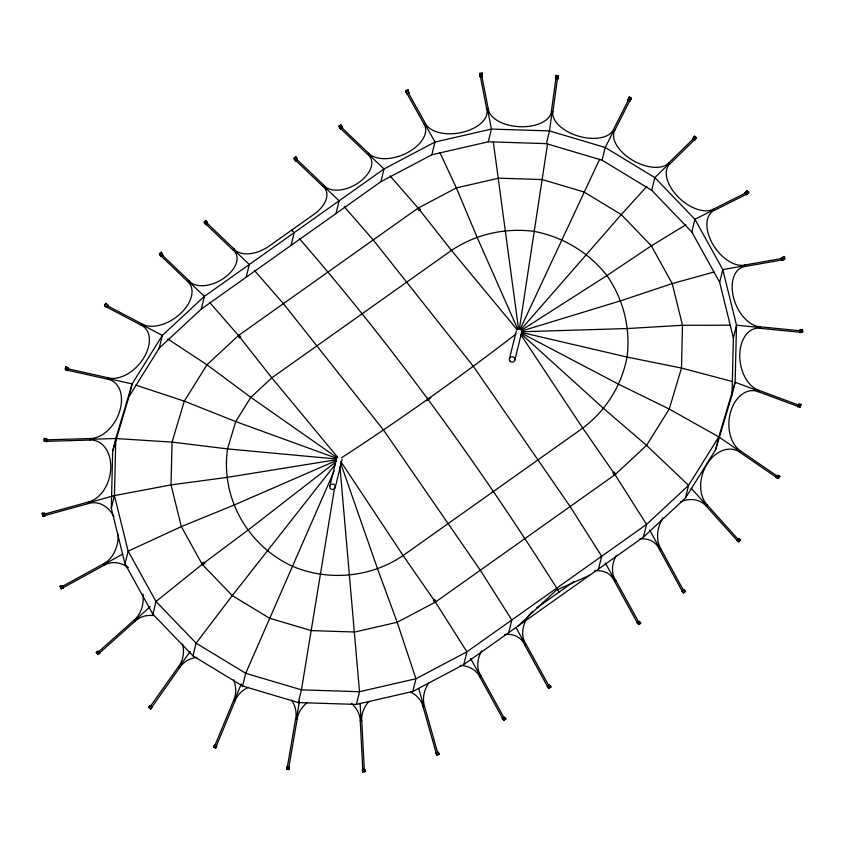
<?xml version="1.0" encoding="UTF-8"?>
<svg xmlns="http://www.w3.org/2000/svg" width="845" height="845" viewBox="0 0 845 845"><rect width="100%" height="100%" fill="white"/><g stroke="black" fill="none" stroke-linecap="round" stroke-linejoin="round"><path stroke-width="1.27" d="M113.969 516.791A31.645 23.861 87.9 0 0 88.556 503.504L88.387 501.993A31.645 22.773 -77 0 0 110.779 467.718A31.645 22.773 -77 0 0 89.866 440.055L90.109 438.555A31.645 21.632 -62.6 0 0 119.8 410.828A31.645 21.632 -62.6 0 0 107.854 379.247L108.477 377.863A31.645 20.502 -48.8 0 0 143.513 358.301A31.645 20.502 -48.8 0 0 141.273 325.23L142.245 324.058A31.645 19.467 -35.4 0 0 180.312 313.727A31.645 19.467 -35.4 0 0 187.865 281.681L188.435 281.153L204.374 296.373L201.247 309.09L159.219 348.129L129.01 396.611L112.67 451.241L111.308 508.299L125.018 563.89L152.882 614.22L192.977 655.878L242.578 686.013L298.317 702.565L356.389 704.424L412.825 691.453L463.799 664.529L643.446 537.114L685.464 498.085L715.673 449.603L732.023 394.974L735.139 382.257L736.502 325.198L722.792 269.608L694.928 219.277L654.833 177.619L605.231 147.484L549.493 130.922L491.42 129.074L434.985 142.044L384.01 168.968L204.374 296.373L162.346 335.412L132.137 383.894L115.797 438.523L112.67 451.241M111.308 508.299L114.434 495.582L115.797 438.523L172.053 442.115L227.537 448.896L335.94 458.951L337.261 456.818M336.542 461.391L335.94 458.951M643.446 537.114L646.562 524.407L615.044 474.679L582.744 428.13L520.847 334.736C524.407 332.36 520.235 326.825 516.908 329.402M732.023 394.974L733.375 337.916L736.502 325.198L760.215 327.554L760.204 328.314A31.645 20.914 81.5 0 0 739.766 354.657A31.645 20.914 81.5 0 0 758.726 390.263L758.483 391.763A31.645 22.065 -84.5 0 0 730.745 411.547A31.645 22.065 -84.5 0 0 740.738 451.072L740.114 452.455A31.645 23.195 -69.9 0 0 707.033 464.074A31.645 23.195 -69.9 0 0 707.318 505.088L706.346 506.261A31.645 24.23 -54.4 0 0 680.721 501.782M479.802 74.497L479.897 73.293L482.104 73.071L482.252 76.494L480.044 76.705L479.802 74.497L482.02 74.286L482.104 73.071M480.044 76.705L479.897 73.293M555.852 78.891L551.384 111.392A31.645 17.544 3.4 0 1 520.362 126.729A31.645 17.544 3.4 0 1 488.347 109.385L486.815 109.533A31.645 17.935 -9.4 0 1 462.035 132.39A31.645 17.935 -9.4 0 1 425.531 123.623L424.095 124.152A31.645 18.59 -22.3 0 1 407.322 152.713A31.645 18.59 -22.3 0 1 368.758 153.378L368.071 153.748L384.01 168.968L380.894 181.686L201.247 309.09M760.215 327.554L760.035 326.804A31.645 19.836 68 0 1 733.471 297.282A31.645 19.836 68 0 1 745.142 266.45L744.582 265.034A31.645 18.886 54.8 0 1 712.293 243.318A31.645 18.886 54.8 0 1 714.342 210.384L713.433 209.148A31.645 18.146 41.8 0 1 677.679 196.462A31.645 18.146 41.8 0 1 669.905 163.93L668.701 162.958A31.645 17.65 29 0 1 631.986 159.895A31.645 17.65 29 0 1 614.843 130.246L613.428 129.623A31.645 17.449 16.2 0 1 578.329 136.108A31.645 17.449 16.2 0 1 552.915 111.646L551.384 111.392L552.165 111.424L549.493 130.922L546.366 143.639L488.304 141.791L431.858 154.762L380.894 181.686M557.373 79.134L552.915 111.646L552.165 111.424M547.581 143.724L519.39 328.832M555.63 78.279L556.105 75.437L558.302 75.796L557.827 78.638M44.331 438.418L44.405 441.301L46.644 441.66L46.982 439.506L46.507 438.692L44.331 438.418L44.405 441.301M289.243 767.302L288.832 769.563L286.656 769.193L286.973 767.017L289.243 767.302L288.853 769.541L286.624 769.214L287.046 766.943M555.514 78.838L555.788 77.486L557.985 77.846L557.711 79.187L555.514 78.838L556.105 75.437M557.711 79.187L558.302 75.796M797.701 406.709L798.874 403.942L801.018 404.364L799.94 407.068L797.701 406.709L798.525 406.107M799.94 407.068L801.018 404.364M800.194 406.878L800.532 404.723L798.388 404.301M334.662 487.428L301.443 689.858L298.317 702.565M287.311 767.08L295.676 718.672A31.645 26.248 17.4 0 0 291.62 700.156M307.242 702.691A31.645 26.153 -1.7 0 0 297.208 718.915L295.676 718.672L296.426 718.894L299.479 701.223M288.842 767.323L297.208 718.915L296.426 718.894M129.01 396.611L132.137 383.894L108.065 378.518M159.219 348.129L162.346 335.412L141.685 324.575M125.018 563.89L128.144 551.172L114.434 495.582L88.376 502.764M152.882 614.22L155.998 601.503L202.208 564.354L247.648 530.385L335.507 462.194M246.159 277.245L249.286 264.527L233.336 249.296M291.071 245.388L294.187 232.671L291.588 230.189M192.977 655.878L196.103 643.161L232.29 595.598L335.528 464.095M335.983 213.531L339.099 200.825L323.16 185.594M242.578 686.013L245.705 673.296L334.187 470.918M329.772 486.371L336.954 457.124M335.275 487.259L342.14 459.279M431.858 154.762L434.985 142.044L424.781 123.792M488.304 141.791L491.42 129.074L487.565 109.354M356.389 704.424L359.516 691.706L339.933 466.683M412.825 691.453L415.951 678.736L397.182 622.279L377.62 569.002L340.873 463.789M509.419 358.956L516.284 330.986M514.911 359.843L522.094 330.596M463.799 664.529L466.915 651.812L646.562 524.407L688.59 485.368L718.799 436.886L735.139 382.257L758.704 391.024M733.375 337.916L719.665 282.325L691.812 231.984L651.717 190.336L602.105 160.201L605.231 147.484L614.178 129.845M508.711 632.673L511.827 619.955L480.319 570.238L383.545 430.052L283.402 303.661L254.398 270.4M651.717 190.336L654.833 177.619L669.367 163.37M598.535 568.97L601.651 556.253L570.132 506.525L473.369 366.35L373.226 239.948L344.221 206.687M691.812 231.984L694.928 219.277L713.972 209.708M719.665 282.325L722.792 269.608L744.963 265.71M685.464 498.085L688.59 485.368L646.562 445.399L603.763 408.61L521.481 334.155M715.673 449.603L718.799 436.886L669.219 409.043L618.867 384.369L521.935 333.426M628.025 100.08L629.335 96.89L631.373 97.798L630.972 98.96L630.064 100.977L628.025 100.08L629.335 96.89M630.064 100.977L630.507 99.689L628.469 98.78M214.936 745.364L233.748 700.072A31.645 26.037 36.3 0 0 233.569 679.781M248.462 687.344A31.645 26.248 17.4 0 0 235.163 700.695L234.414 700.473L241.29 683.932M216.352 745.998L235.163 700.695L233.748 700.072L234.414 700.473M214.535 745.11C212.739 750.518 214.25 742.332 216.626 746.082L215.75 748.152L213.627 747.138L214.588 745.184M66.058 366.804L65.149 368.8L65.54 369.666L67.6 370.585L68.498 368.589L68.075 367.617L66.058 366.804L68.498 368.589M65.54 369.666L66.438 367.681M776.185 477.615L777.865 475.186L779.851 476.147L778.256 478.534L776.185 477.615L776.956 477.171M778.256 478.534L779.851 476.147M778.488 478.397L779.386 476.4L777.4 475.439M520.224 329.085L599.654 159.198M692.646 139.002L694.59 136.193L696.322 137.587L695.794 138.664L694.379 140.386L692.646 139.002L694.59 136.193M694.379 140.386L696.322 137.587M628.342 100.217L613.428 129.623L614.843 130.246L629.747 100.84M744.963 192.935L747.424 190.664L748.733 192.449L748.1 193.42L746.272 194.709L744.963 192.935L747.424 190.664M746.272 194.709L748.733 192.449M150.579 706.04L178.686 666.388A31.645 25.551 54.5 0 0 182.689 644.048M196.769 657.431A31.645 26.037 36.3 0 0 179.89 667.349L179.225 666.948L190.231 651.432M151.804 707.001L150.621 708.934L179.89 667.349L178.686 666.388L179.225 666.948M150.304 705.828C146.988 710.328 150.389 702.871 152.047 707.212M148.815 707.476L150.209 705.744M150.547 708.87L151.942 707.128M104.558 305.013L105.952 303.323L107.674 304.622L108.012 305.742L106.618 307.432L104.558 305.013L106.618 307.432M104.854 306.017L106.248 304.327L105.952 303.323M736.671 540.473L738.752 538.487L740.442 539.923L739.048 541.613L736.671 540.473L737.358 540.177L739.048 541.613M738.435 541.877L740.04 540.103L738.35 538.656M781.414 258.221L784.234 256.595L785.037 258.644L784.329 259.478L782.216 260.26L781.414 258.221L784.234 256.595M782.216 260.26L784.572 259.193L783.769 257.144L781.741 257.831M520.974 329.539L621.255 214.588L646.879 186.375M692.911 139.214L668.701 162.958L669.905 163.93L694.115 140.175M799.528 330.395L802.507 329.487L802.75 331.662L802.011 332.349L799.761 332.571L799.528 330.395L802.507 329.487M799.761 332.571L802.75 331.662M517.689 626.303L556.221 590.222L589.546 575.339M209.486 302.246L238.491 335.507L206.972 364.786L184.316 401.143L172.053 442.115L171.039 484.914L181.326 526.604L202.208 564.354L232.29 595.598L269.492 618.202L311.298 630.613L354.847 632.007L397.182 622.279L435.407 602.084L466.915 651.812L415.951 678.736L359.516 691.706L301.443 689.858L245.705 673.296L196.103 643.161L155.998 601.503L128.144 551.172L181.326 526.604L233.716 505.215L336.12 460.641M615.044 474.679L646.562 445.399L669.219 409.043L681.482 368.061L682.496 325.272L672.219 283.582L651.326 245.832L621.255 214.588L584.043 191.984L542.236 179.562L498.687 178.179L456.363 187.907L418.138 208.102L389.989 175.813M639.422 539.036A27.177 21.283 -46.3 0 1 659.533 549.609L660.727 548.637A31.645 24.23 -54.4 0 1 662.85 517.837M98.611 651.77L134.249 619.934A31.645 24.801 71.7 0 0 142.995 593.972M153.389 615.614A31.645 25.551 54.5 0 0 135.158 621.17L134.619 620.61L150.167 606.721M99.52 653.005L135.158 621.17L134.249 619.934L134.619 620.61M203.814 562.105L201.754 563.731L202.673 564.978L204.733 563.351M426.588 400.762L430.876 397.741M515.83 334.197C459.268 377.557 401.206 419.004 341.443 457.832M97.904 654.569L96.267 652.498L98.052 651.168L99.721 653.28L97.576 654.273L99.721 653.28M96.478 652.689L98.263 651.358M97.788 654.463L99.573 653.143M161.237 252.232L159.441 253.5L159.631 254.609L160.962 256.415L162.758 255.137L161.237 252.232L162.758 255.137M206.011 220.471L204.215 221.749L204.405 222.858L205.736 224.664L207.532 223.386L206.011 220.471L207.532 223.386M294.039 158.047L295.834 156.769L297.144 158.448L297.355 159.684L295.56 160.951L294.039 158.047L295.349 159.716M339.088 126.095L340.884 124.817L342.193 126.496L342.405 127.732L340.609 129L339.088 126.095L340.609 129M159.631 254.609L161.427 253.342M204.405 222.858L206.201 221.58M294.229 159.145L296.025 157.878L295.834 156.769M339.278 127.204L341.074 125.926L340.884 124.817M342.13 127.922L368.695 153.304L367.448 154.191A27.177 16.404 -28.8 0 1 358.956 182.404A27.177 16.404 -28.8 0 1 323.793 185.15L322.536 186.037A27.177 16.404 -28.8 0 1 314.044 214.26L269.132 246.106A27.177 16.404 -28.8 0 1 233.97 248.852L232.713 249.75A27.177 16.404 -28.8 0 1 224.221 277.963A27.177 16.404 -28.8 0 1 189.058 280.709L187.812 281.596L161.237 256.225M98.411 651.495L96.267 652.498M536.512 608.083L573.935 581.54M481.629 650.946A27.177 21.283 -46.3 0 0 481.143 676.127L479.897 677.014L502.553 718.282M504.687 634.595A27.177 21.283 -46.3 0 1 524.798 645.168L526.055 644.281A27.177 21.283 -46.3 0 1 532.667 611.252M594.51 570.893A27.177 21.283 -46.3 0 1 614.621 581.466L615.878 580.568A27.177 21.283 -46.3 0 1 616.364 555.387M502.279 718.482L504.116 720.12L502.279 718.482L504.307 717.13L505.585 718.958M549.165 688.168L547.328 686.531L549.683 685.073L550.961 686.9L548.838 688.274L547.56 686.457M638.989 624.466L637.151 622.828L639.507 621.371L640.785 623.188L638.662 624.571L637.384 622.744M639.507 621.371L637.151 622.828M503.609 720.289L505.912 718.841L504.074 717.204L505.416 719.01M548.659 688.337L550.961 686.9M638.482 624.635L640.785 623.188M505.912 718.841L503.789 720.225L502.511 718.408M681.799 591.151L684.165 589.704L685.432 591.532L683.637 592.799L681.799 591.151L683.637 592.799M683.13 592.958L685.105 591.637L683.837 589.81M745.258 192.491L747.001 191.308L748.321 193.082L746.568 194.265M521.576 330.163L606.932 275.565L651.326 245.832L685.992 224.717M62.593 586.261L103.449 563.858A31.645 23.861 87.9 0 0 118.258 534.177M128.461 567.703A31.645 24.801 71.7 0 0 104.009 565.284L103.629 564.608L122.578 554.225M63.143 587.676L104.009 565.284L103.449 563.858L103.629 564.608M410.575 692.023A31.645 25.762 -20.2 0 1 423.06 706.695L424.496 706.166A31.645 25.107 -37.8 0 1 428.816 682.675M745.163 193.209L713.433 209.148L714.342 210.384L746.072 194.445M740.442 539.923L738.076 538.783M59.963 586.303L62.023 585.469L62.467 585.944L63.269 587.993L61.157 588.775L59.963 586.303L62.467 585.944M62.287 585.754L60.227 586.578L61.157 588.775M60.766 588.342L62.826 587.507L63.269 587.993M61.03 588.627L63.09 587.793M407.924 89.728L405.853 90.499L405.906 91.682L406.72 93.763L408.8 92.992L407.924 89.728L408.8 92.992M405.906 91.682L407.987 90.911M435.851 753.138L438.333 752.261L439.104 754.342L436.664 755.208L436.263 753.032M547.328 686.531L547.887 686.341M685.432 591.532L683.605 589.884M521.988 330.913L620.864 300.736L672.219 283.582L713.94 272.058M44.965 513.971L88.387 501.993L88.556 503.504L45.123 515.482M362.431 769.721L362.674 771.929L362.431 769.721C366.117 766.964 364.913 775.055 364.639 769.499M439.104 754.342L437.921 752.367M351.309 703.336A31.645 26.153 -1.7 0 1 360.245 720.933L361.776 720.785A31.645 25.762 -20.2 0 1 368.705 701.646M114.434 495.582L171.039 484.914L226.861 477.414L335.919 459.807M781.54 258.528L744.582 265.034L745.142 266.45L782.1 259.954M42.25 513.285L44.447 513L44.922 513.644L45.165 515.82L42.915 516.031L42.25 513.285L42.915 516.031M44.732 513.38L42.535 513.665L42.768 515.841L44.965 515.556M42.683 513.855L44.922 513.644M362.674 771.929L365.103 771.654M522.199 331.747L627.719 328.525L682.496 325.272L729.922 325.209M46.929 439.833L90.109 438.555L89.866 440.055L46.697 441.333M89.887 439.294L115.797 438.523M799.56 330.722L760.035 326.804L760.204 328.314L799.729 332.233M555.947 76.23L558.144 76.589M555.862 76.641L558.059 77.001M798.05 404.544L800.278 404.913M44.753 439.146L46.982 439.506M68.36 368.895L108.477 377.863L107.854 379.247L67.737 370.279M522.178 332.603L627.043 357.055L681.482 368.061L732.647 381.591M546.366 143.639L602.105 160.201M135.865 385.13L184.316 401.143L235.713 421.581L336.183 458.127M797.997 404.882L758.726 390.263L758.483 391.763L797.754 406.371M68.329 368.188L66.301 367.374L65.403 369.371L67.431 370.184M628.944 98.062L630.972 98.96M777.083 475.629L779.153 476.538M214.63 745.227L216.658 746.135L215.665 748.047M107.801 305.996L142.245 324.058L141.273 325.23L106.829 307.168M167.785 338.993L206.972 364.786L250.817 397.34L336.637 457.398M776.946 475.936L740.738 451.072L740.114 452.455L776.323 477.309M718.799 436.886L740.526 451.8M107.875 305.277L106.153 303.989L104.748 305.679L106.481 306.967M694.062 137.281L695.794 138.664M106.248 304.327L108.012 305.742M148.678 707.36L150.621 708.934M736.956 540.346L738.646 541.793M340.884 128.81L367.448 154.181M297.229 159.779L323.793 185.15M295.972 160.666L322.536 186.037M207.405 223.481L233.97 248.852M206.148 224.369L232.713 249.75M162.483 255.338L189.058 280.709M737.854 539.036L707.318 505.088L706.346 506.261L736.893 540.219M691.199 488.283L706.916 505.743M299.31 238.543C394.298 347.908 479.39 465.701 556.739 588.109M420.472 209.666L418.761 207.648L237.857 335.951L239.568 337.968M417.504 208.546L419.215 210.553M239.114 335.064L240.825 337.07M517.267 329.835L451.473 250.405L418.138 208.102M337.62 457.251L271.826 377.821L238.491 335.507M342.32 127.225L341.01 125.546L339.215 126.824L340.524 128.493M297.271 159.177L295.961 157.497L294.166 158.775L295.56 160.951M207.447 222.879L206.138 221.2L204.342 222.478L205.652 224.157M162.673 254.63L161.363 252.961L159.568 254.229L160.877 255.908M44.69 515.175L45.165 515.82M746.79 191.646L748.1 193.42M650.861 245.208L651.78 246.455M341.074 125.926L342.405 127.732M638.947 621.55L640.278 623.356M296.025 157.878L297.355 159.684M427.866 398.111L428.785 399.358M549.123 685.253L550.465 687.059M639.179 621.476L640.457 623.304M549.356 685.179L550.634 687.006M682.031 591.077L683.299 592.905M435.407 602.084L403.107 555.535L340.736 461.444M614.241 472.017L615.678 474.225L434.774 602.527L433.348 600.32M521.492 331.377L522.918 333.585M612.984 472.904L614.421 475.122M434.605 599.432L436.031 601.64M46.169 440.847L46.644 441.66M408.484 93.108L425.489 123.528L424.053 124.067L407.036 93.637M649.657 530.026L660.167 549.165M615.878 580.568L638.545 621.836M605.358 563.013L615.255 581.011M614.621 581.466L637.288 622.733M557.299 589.123L558.967 592.155M526.055 644.281L548.722 685.548M516.158 627.835L525.432 644.724M524.798 645.168L547.465 686.436M481.143 676.137L503.8 717.405M470.633 658.561L480.52 676.57L479.833 676.94A31.645 25.107 -37.8 0 0 460.092 665.48M683.33 590.074L660.79 548.722L659.533 549.599L682.084 590.961M439.918 152.628L456.363 187.907L476.96 236.949L517.679 329.001M67.177 369.614L67.6 370.585M408.769 92.443L407.966 90.51L405.885 91.271L406.698 93.214M783.526 257.44L784.329 259.478M438.09 752.314L438.861 754.405M436.02 753.085L436.791 755.176M437.604 752.483L424.496 706.166L423.06 706.695L436.168 753.011M418.814 688.844L423.82 706.526M481.914 76.525L488.347 109.385L486.815 109.533L480.382 76.673M205.525 223.429L205.736 224.664M160.751 255.179L160.962 256.415M493.332 141.992L518.524 328.811M482.305 75.934L482.051 73.864L479.833 74.085L480.087 76.156M801.768 330.173L802.011 332.349M482.02 74.286L482.252 76.494M364.744 769.478L364.955 771.686M362.526 769.689L362.748 771.907M364.301 769.531L361.776 720.785L360.245 720.933L362.769 769.679M360.107 703.156L361.026 720.954M406.656 92.443L406.72 93.763M227.537 448.896C220.439 497.768 247.817 545.87 292.497 566.277C328.451 581.476 370.807 577.579 403.107 555.535L582.744 428.13C605.833 410.733 621.677 385.468 627.043 357.055C630.74 328.304 623.462 299.331 606.932 275.565C588.838 252.497 562.992 236.896 534.209 231.393C505.225 227.548 475.83 234.181 451.473 250.405L271.826 377.821L250.817 397.34L235.713 421.581L227.537 448.896M44.605 438.893L44.267 441.048L46.443 441.322L46.792 439.168L44.605 438.893M629.071 97.661L628.205 99.541L630.243 100.449L631.109 98.559L629.071 97.661M694.241 136.911L692.889 138.495L694.622 139.89L695.974 138.295L694.241 136.911M802.021 329.941L799.866 330.078L800.099 332.254L802.264 332.117L802.021 329.941M509.915 360.995A2.788 2.725 13.8 0 0 514.711 360.53A2.788 2.725 13.8 0 0 511.869 356.685A2.788 2.725 13.8 0 0 509.915 360.995M330.279 488.399A2.788 2.725 13.8 0 0 335.064 487.935A2.788 2.725 13.8 0 0 332.222 484.09A2.788 2.725 13.8 0 0 330.279 488.399"/></g></svg>
